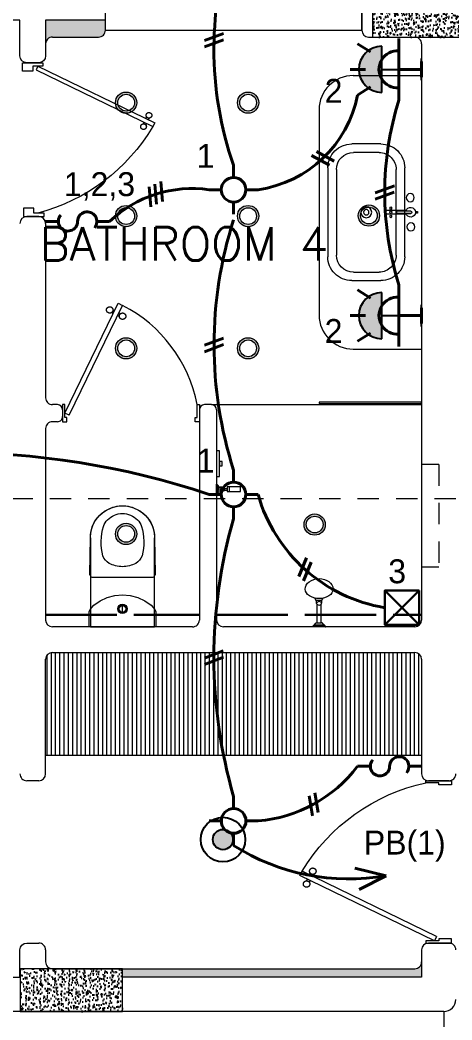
# Model space of a CAD drawing. Header units: metres. Extents: x 14 to 2416, y -346 to 476.
# Drawn here: x 137.18 to 139.7, y -72.12 to -66.27 of the extents above; entities that cross this region are included whole.
import ezdxf

# ---------------------------------------------------------------- set-up
doc = ezdxf.new("R2010")
doc.units = ezdxf.units.M
for name, pattern in [('0', [0]), ('CONTINU', [0]), ('CONTINUA', [0]), ('HIDDEN2', [0.1875, 0.125, -0.0625]), ('STYLE_03', [0.5, 0.416656, -0.08334399999999997])]:
    doc.linetypes.add(name, pattern=pattern)
doc.layers.get('0').update_dxf_attribs({"linetype": '0', "lineweight": 20})
for name, color, linetype, lineweight in [('A-ANNO-TEXT', 20, 'Continuous', 13), ('A-DOOR', 35, 'Continuous', 5), ('A-WALL', 250, 'Continuous', 20), ('baños', 251, 'Continuous', 0), ('closets', 253, 'Continuous', 0), ('Columnas', 7, 'Continuous', 18), ('E Registro Electrico', 36, 'Continuous', 30), ('E Salida Interruptores', 22, 'Continuous', 40), ('E Salida Luces', 22, 'Continuous', 40), ('E Tuberia Emp Losa', 22, 'Continuous', 40), ('MAVA -LUMINARIAS', 1, 'Continuous', 18), ('piso', 253, 'Continuous', 0), ('textos', 7, 'Continuous', 0)]:
    doc.layers.add(name, color=color, linetype=linetype, lineweight=lineweight)
for name, color, linetype in [('HATCH', 8, 'Continuous'), ('MAVA LUM', 1, 'Continuous'), ('MAVA Luminarias', 1, 'Continuous')]:
    doc.layers.add(name, color=color, linetype=linetype)
doc.layers.add('RELLENO SECCION', color=8, linetype='Continuous', lineweight=0, transparency=0.4)
doc.layers.add('Techos 1', color=7, linetype='HIDDEN2', lineweight=9, true_color=0x42391a)
doc.styles.add('CENTURY GOTHIC', font='GOTHIC.TTF')
doc.styles.add('DIMTEXT', font='dim.shx', dxfattribs={"width": 0.75})
doc.styles.get("Standard").update_dxf_attribs({"font": 'arial.ttf', "height": 0.1875})
pattern_1 = [(49.99999999999999, (114.3310712337616, 55.23879643552809), (0.05829909407872129, -0.005100507372448988), [0.006096000000000001, -0.067056]), (355, (114.3310712337616, 55.23879643552809), (-0.01127789485599019, 0.06113819047649125), [0.004876800000000001, -0.05364498693440001]), (100.4514447, (114.3359294760016, 55.23837139440808), (0.04702119906891305, 0.05603768061190244), [0.005180802815999999, -0.05698887827199999]), (46.18420000000001, (114.3310712337616, 55.25505243552809), (0.08674529308548158, -0.01345354493847269), [0.009144000000000001, -0.100584]), (96.63555760999992, (114.3383000017616, 55.25393131552809), (0.07596932289648096, 0.07917635987127089), [0.0077712074048, -0.08548339461120001]), (351.1841511700001, (114.3310712337616, 55.25505243552809), (0.07596932290079265, 0.07917635986737045), [0.007315189462400001, -0.0804671142144]), (21, (114.3391992337616, 55.25098843552809), (0.0485166052061224, -0.03272486341986804), [0.006096000000000001, -0.067056]), (326.0000000000001, (114.3391992337616, 55.25098843552809), (0.01977664907124706, 0.05894014915914217), [0.004876800000000001, -0.0536448]), (71.45144499999999, (114.3432422841936, 55.24826136356009), (0.06829325416918917, 0.02621528604348968), [0.005180802816000001, -0.056988780032]), (37.50000000000001, (114.3310712337616, 55.23879643552809), (0.0009883530401893813, 0.027057612439409), [0, -0.05299456, 0, -0.05445760000000001, 0, -0.05384800000000001]), (7.499999999999999, (114.3310712337616, 55.23879643552809), (0.02138229200329784, 0.03205778394179824), [0, -0.03104896, 0, -0.05177536000000001, 0, -0.0205232]), (327.5, (114.3129457937616, 55.23879643552809), (0.04338899045339885, -0.001833198077655502), [0, -0.02032, 0, -0.06339840000000001, 0, -0.0841248]), (317.5, (114.3048177937616, 55.23879643552809), (0.04740133804352578, 0.00813647713066657), [0, -0.026416, 0, -0.04210304, 0, -0.0597408])]

# ---------------------------------------------------------------- blocks, each defined once
blk = doc.blocks.new('SUPERFICIAL')
at = {"layer": 'MAVA LUM'}
h = blk.add_hatch(color=256, dxfattribs=at)
h.dxf.hatch_style = 1
edge = h.paths.add_edge_path()
edge.add_arc((0.0007680222040518277, 0.00164824816445952), 0.05899433169421096, 0, 360)
for centre, radius in [((0.0007680222040518242, 0.001648248164459525, -2.044860079902019e-09), 0.1303331775421777), ((0.0007680222040518242, 0.001648248164459525, -2.082755170493061e-09), 0.05932533028086072)]:
    blk.add_circle(centre, radius, dxfattribs=at)
at = {"ltscale": 1e-05, "style": 'DIMTEXT', "flags": 1}
blk.add_attdef('MULTIPLICADOR', (0.09283341111258778, 0.4686524974504209), '', height=0.15, dxfattribs=at)
blk = doc.blocks.new('downlight')
at = {"layer": 'MAVA -LUMINARIAS'}
h = blk.add_hatch(color=3, dxfattribs=at)
h.dxf.hatch_style = 1
h.paths.add_polyline_path([(-5.416049508327838, -22.45706917298958, 1), (-5.291662031369064, -22.45706917298958, 1)])
h.paths.add_polyline_path([(-5.304814473664183, -22.45706917298958, -1), (-5.402897066032719, -22.45706917298958, -1)], flags=16)
at = {"layer": 'MAVA -LUMINARIAS', "color": 3}
for radius in [0.06219373847938695, 0.04904129618426786]:
    blk.add_circle((-5.353855769848451, -22.45706917298958), radius, dxfattribs=at)
blk = doc.blocks.new('SCONCE 2')
at = {"layer": 'MAVA Luminarias', "linetype": 'Continuous'}
blk.add_hatch(color=1, dxfattribs=at).paths.add_polyline_path([(0.3421998445550827, -0.2404663818549331, 1), (-0.1689775191966648, -0.2404663818549295)])
at = {"layer": 'MAVA Luminarias', "color": 1, "linetype": 'Continuous'}
for p, q in [((-0.1689775191966589, -0.2404663818549295), (0.3421998445550827, -0.2404663818549331)), ((0.08661116267920477, -0.2404663818549331), (0.08661116267920477, -0.6823197873098579)), ((-0.03233711123286298, -0.6823197873098579), (0.2055594365912867, -0.6823197873098579))]:
    blk.add_line(p, q, dxfattribs=at)
blk.add_arc((0.08661116267920477, -0.2404663818549331), 0.2555886818758696, 0, 180, dxfattribs=at)
blk = doc.blocks.new('P90')
at = {"layer": 'A-DOOR'}
for p, q in [((-0.04763083282114167, -0.8575866078958256), (0.636432514468197, -0.5264411160955547)), ((0.647282523976628, -0.5488545081811367), (0.636432514468197, -0.5264411160955547)), ((-0.03678082331271071, -0.8799999999814077), (0.647282523976628, -0.5488545081811367)), ((0.5843462005145739, -0.5516553717665715), (0.579994248867024, -0.5426653338130905)), ((0.5992280044015388, -0.5444512986345558), (0.5948760529868196, -0.5354612606810747)), ((0.5951962097901742, -0.5740687638521536), (0.599548161437724, -0.5830588016892193)), ((0.6100780139099697, -0.5668646907201378), (0.614429965324689, -0.5758547286736189)), ((-0.03678082331271071, -0.8799999999814077), (-0.04763083282114167, -0.8575866078958256))]:
    blk.add_line(p, q, dxfattribs=at)
for points in [[(-0.05999999982304871, -0.02000000001862645), (-0.05999999982304871, -0.04999999993015081), (-0.1199999998789281, -0.04999999993015081), (-0.1199999998789281, 0), (0, 0), (0, -0.02000000001862645)], [(-0.06678082334065039, -0.8799999999814077), (-0.06678082334065039, -0.849999999953468), (-0.1267808233965297, -0.849999999953468), (-0.1267808233965297, -0.9000000000000341), (-0.006780823517601675, -0.9000000000000341), (-0.006780823517601675, -0.8799999999814077)]]:
    blk.add_lwpolyline(points, close=True, dxfattribs=at)
blk.add_arc((-0.3258824736581118, -1.104976062896867), 1.122832499157005, 31.01389897194515, 75.07969121929474, dxfattribs=at)
for points in [[(0.5812270151805023, -0.5096414988860829), (0.5856572274938117, -0.5096497449325739), (0.5933223347533385, -0.5140942400088875), (0.5977382647693048, -0.5217758390121503), (0.5977217726763229, -0.5306362638715996), (0.5932772776000093, -0.5383013710147111), (0.5855956787131618, -0.5427173009142621), (0.5767352538537125, -0.5427008088212801), (0.5690701465941856, -0.5382563139777972), (0.56465421681105, -0.5305747149745343), (0.5646707086712013, -0.5217142899986698), (0.5691152037475149, -0.5140491829719736), (0.5767968026343624, -0.5096332529560073), (0.5812270151805023, -0.5096414988860829)], [(0.6132587480246912, -0.5758110076189382), (0.6176889605708311, -0.5758192536654292), (0.6253540675975273, -0.5802637485089122), (0.6297699976134936, -0.587945347512175), (0.6297535055205117, -0.5968057724880396), (0.6253090106770287, -0.6044708795147358), (0.6176274115573506, -0.6088868095307021), (0.6087669866979013, -0.6088703175541355), (0.6011018796712051, -0.6044258224778218), (0.5966859496552388, -0.596744223474559), (0.5967024417482207, -0.5878837986151098), (0.6011469365917037, -0.5802186914719982), (0.6088285357113818, -0.5758027615724473), (0.6132587480246912, -0.5758110076189382)]]:
    blk.add_open_spline(points, degree=2, dxfattribs=at)
blk = doc.blocks.new('puerta 1.00')
at = {"layer": 'A-DOOR'}
for p, q in [((-0.1499909777825792, -0.01249999999998863), (-0.9369131065861893, -0.3949003899592327)), ((-0.1376018300305759, -0.03799499105906534), (-0.9245239588341292, -0.4203953810183521)), ((-0.1376018300305759, -0.03799499105906534), (-0.1499909777825792, -0.01249999999998863)), ((-0.9369131065861893, -0.3949003899592185), (-0.9245239588341292, -0.4203953810182952)), ((-0.8945933787151716, -0.3743353558235185), (-0.8995626804436938, -0.3641092849366885)), ((-0.8776654875668441, -0.3661093421694943), (-0.8826347892953663, -0.3558832712826359)), ((-0.8822042309632252, -0.3998303468828937), (-0.8772349292346462, -0.4100564177697379)), ((-0.8652763398148409, -0.391604333228571), (-0.8603070380863755, -0.4018304041154153))]:
    blk.add_line(p, q, dxfattribs=at)
for points in [[(-0.05000000000000002, 0), (-0.04999999999977264, -0.02502577938815875), (-0.1250000000001364, -0.02502577938815875), (-0.1250000000001364, -0.01249999999998863), (-0.2000000000002728, -0.01249999999998863), (-0.2000000000002728, 0), (-0.05000000000000002, 0)], [(-0.05000000000000002, -0.949999999999676), (-0.04999999999977264, -0.9249742206115172), (-0.1250000000001364, -0.9249742206115172), (-0.1250000000001364, -0.9374999999996874), (-0.2000000000002728, -0.9374999999996874), (-0.2000000000002728, -0.949999999999676), (-0.05000000000000002, -0.949999999999676)]]:
    blk.add_lwpolyline(points, dxfattribs=at)
blk.add_arc((0.0366406024470507, 0.1601847667154885), 1.12290276596214, 211.1335814021241, 257.8342745107439, dxfattribs=at)
for points in [[(-0.8982293876285894, -0.3641570476290497), (-0.9032723932726299, -0.3641552480922314), (-0.9120053357341931, -0.3591091255589873), (-0.9170452244890726, -0.3503725840241714), (-0.9170416254155498, -0.3402865727359341), (-0.9119955028824052, -0.3315536302744846), (-0.9032589613473192, -0.3265137415195056), (-0.8931729500592382, -0.3265173405931563), (-0.8844400075977319, -0.3315634631261162), (-0.8794001188427956, -0.3403000046612163), (-0.8794037179163752, -0.3503860159494536), (-0.8844498404495198, -0.3591189584108889), (-0.8931863819846058, -0.3641588471658821), (-0.8982293876285894, -0.3641570476290497)], [(-0.8616537628267338, -0.4394241479959078), (-0.8666967684707743, -0.4394223484592317), (-0.8754297109322806, -0.4343762259259734), (-0.8804695996872169, -0.4256396843908874), (-0.8804660006136942, -0.4155536731029486), (-0.8754198780805496, -0.4068207306414706), (-0.8666833365455204, -0.4017808418864917), (-0.8565973252574395, -0.4017844409598581), (-0.8478643827958763, -0.4068305634931022), (-0.8428244940409968, -0.4155671050282024), (-0.8428280931145196, -0.4256531163161554), (-0.8478742156476073, -0.4343860587779034), (-0.8566107571826933, -0.4394259475325839), (-0.8616537628267338, -0.4394241479959078)]]:
    blk.add_open_spline(points, degree=2, dxfattribs=at)
blk = doc.blocks.new('A$C3685e79b')
at = {"layer": 'A-DOOR'}
for p, q in [((0.01249999998282192, 0.04999097777702843), (0.3247686356701536, 0.6925925702588955)), ((0.03799499104189863, 0.03760183002502515), (0.3502636267292303, 0.6802034225068354)), ((0.3042036015342831, 0.6502728423879915), (0.2939775306474814, 0.6552421441164569)), ((0.3247686356701536, 0.6925925702588955), (0.3502636267292303, 0.6802034225068354)), ((0.2959775878801167, 0.6333449512396072), (0.2857515169933151, 0.6383142529681862)), ((0.3214725789391935, 0.6209558034876608), (0.3316986498259951, 0.6159865017591954)), ((0.3296985925938145, 0.6378836946360451), (0.3399246634806161, 0.6329143929074661)), ((0.03799499104189863, 0.03760183002502515), (0.01249999998282192, 0.04999097777702843))]:
    blk.add_line(p, q, dxfattribs=at)
for points in [[(-2.108890839735977e-11, -3.723243935382925e-12), (0.02502577936712669, -3.950617610826157e-12), (0.02502577936712669, 0.02499999999643876), (0.01249999997872919, 0.02499999999643876), (0.01249999997872919, 0.09999999999654108), (-2.108890839735977e-11, 0.09999999999654108), (-2.108890839735977e-11, -3.723243935382925e-12)], [(0.799999999978894, -3.723243935382925e-12), (0.7749742205906784, -3.950617610826157e-12), (0.7749742205906784, 0.02499999999643876), (0.7874999999790759, 0.02499999999643876), (0.7874999999790759, 0.09999999999654108), (0.799999999978894, 0.09999999999654108), (0.799999999978894, -3.723243935382925e-12)]]:
    blk.add_lwpolyline(points, dxfattribs=at)
blk.add_arc((-0.03092134080506526, -0.0619048533659452), 0.8342821300934081, 11.19010110109948, 62.81263673899898, dxfattribs=at)
for points in [[(0.2940252933397289, 0.6539088513014093), (0.2940234938030528, 0.6589518569453929), (0.2889773712697945, 0.667684799407013), (0.2802408297350496, 0.6727246881618356), (0.2701548184466276, 0.6727210890883697), (0.2614218759852349, 0.6676749665552251), (0.2563819872300712, 0.6589384250201391), (0.2563855863038782, 0.6488524137320582), (0.2614317088366818, 0.6401194712705518), (0.2701682503718814, 0.6350795825156155), (0.2802542616603034, 0.6350831815891951), (0.2889872041216961, 0.6401293041223397), (0.2940270928768598, 0.6488658456574257), (0.2940252933397289, 0.6539088513014093)], [(0.3692923937067292, 0.6173332264994968), (0.3692905941700531, 0.6223762321435942), (0.3642444716367947, 0.6311091746051005), (0.3555079301015951, 0.6361490633600368), (0.3454219188136278, 0.6361454642864572), (0.3366889763522352, 0.6310993417533126), (0.3316490875970715, 0.6223628002183403), (0.3316526866704237, 0.6122767889302594), (0.336698809203682, 0.6035438464686393), (0.3454353507388817, 0.5985039577138167), (0.3555213620268489, 0.5985075567872826), (0.3642543044886963, 0.6035536793204272), (0.3692941932434053, 0.6122902208555132), (0.3692923937067292, 0.6173332264994968)]]:
    blk.add_open_spline(points, degree=2, dxfattribs=at)
blk = doc.blocks.new('Caroma_ToiletSuites')
at = {"layer": 'baños'}
for p, q in [((-32.64585740138293, 705.1438575662953), (-64.29978694522572, 696.6622127077509)), ((2.3e-14, 708.0000000000001), (-32.64585740138293, 705.1438575662953)), ((32.6458574013829, 705.1438575662953), (2.3e-14, 708.0000000000001)), ((64.29978694522575, 696.6622127077509), (32.6458574013829, 705.1438575662953)), ((-120.8440706210694, 664.0163553063679), (-144.0163553063679, 640.8440706210695)), ((-94.00000000000004, 682.8127759114745), (-120.8440706210694, 664.0163553063679)), ((-64.29978694522572, 696.6622127077509), (-94.00000000000004, 682.8127759114745)), ((94, 682.8127759114745), (64.29978694522575, 696.6622127077509)), ((120.8440706210694, 664.0163553063679), (94, 682.8127759114745)), ((144.0163553063679, 640.8440706210694), (120.8440706210694, 664.0163553063679)), ((-162.8127759114745, 614.0000000000001), (-176.6622127077508, 584.2997869452257)), ((-144.0163553063679, 640.8440706210695), (-162.8127759114745, 614.0000000000001)), ((162.8127759114745, 614), (144.0163553063679, 640.8440706210694)), ((176.6622127077508, 584.2997869452257), (162.8127759114745, 614)), ((-185.1438575662951, 552.645857401383), (-188, 520)), ((-176.6622127077508, 584.2997869452257), (-185.1438575662951, 552.645857401383)), ((185.1438575662951, 552.645857401383), (176.6622127077508, 584.2997869452257)), ((188, 520), (185.1438575662951, 552.645857401383)), ((-188, 520), (-190.5, 308.0000000000001)), ((-188, 0), (-188, 520)), ((188, 520), (188, 0)), ((190.5, 308.0000000000001), (188, 520)), ((-190.5, 308.0000000000001), (-190.1961550602442, 304.5270364466614)), ((-190.1961550602442, 304.5270364466614), (-189.2938524157182, 301.1595971334867)), ((-189.2938524157182, 301.1595971334867), (-187.8205080756888, 298.0000000000001)), ((-187.8205080756888, 298.0000000000001), (-185.8208888623796, 295.1442478062692)), ((-185.8208888623796, 295.1442478062692), (-183.3557521937308, 292.6791111376205)), ((-183.3557521937308, 292.6791111376205), (-180.5000000000001, 290.6794919243113)), ((180.5000000000001, 290.6794919243113), (183.3557521937308, 292.6791111376205)), ((183.3557521937308, 292.6791111376205), (185.8208888623796, 295.1442478062692)), ((185.8208888623796, 295.1442478062692), (187.8205080756888, 298.0000000000001)), ((187.8205080756888, 298.0000000000001), (189.2938524157182, 301.1595971334867)), ((189.2938524157182, 301.1595971334867), (190.1961550602442, 304.5270364466614)), ((190.1961550602442, 304.5270364466614), (190.5, 308.0000000000001)), ((-180.5000000000001, 290.6794919243113), (-177.3404028665134, 289.2061475842819)), ((-177.3404028665134, 289.2061475842819), (-173.9729635533387, 288.3038449397558)), ((-173.9729635533387, 288.3038449397558), (-170.5, 288.0000000000001)), ((-170.5, 288.0000000000001), (170.5, 288.0000000000001)), ((170.5, 288.0000000000001), (173.9729635533386, 288.3038449397558)), ((173.9729635533386, 288.3038449397558), (177.3404028665134, 289.2061475842819)), ((177.3404028665134, 289.2061475842819), (180.5000000000001, 290.6794919243113)), ((-45.14852619340189, 183.0500157831741), (-88.92523726467388, 171.3200814043362)), ((0, 187), (-45.14852619340189, 183.0500157831741)), ((45.14852619340189, 183.0500157831741), (0, 187)), ((88.92523726467388, 171.3200814043362), (45.14852619340189, 183.0500157831741)), ((-167.1247785185002, 126.1715552109343), (-188.6831999642124, 100.8552654615366)), ((-130, 152.1666049839541), (-167.1247785185002, 126.1715552109343)), ((-88.92523726467388, 171.3200814043362), (-130, 152.1666049839541)), ((0, 85), (0, 125)), ((130, 152.1666049839541), (88.92523726467388, 171.3200814043362)), ((167.1247785185002, 126.1715552109343), (130, 152.1666049839541)), ((188.6831999642124, 100.8552654615366), (167.1247785185002, 126.1715552109343)), ((-194.5898093313296, 88.18850079700712), (-195, 83.5)), ((-195, 83.5), (-195, 0)), ((-193.3717007612195, 92.73454386979307), (-194.5898093313296, 88.18850079700712)), ((-191.3826859021798, 97), (-193.3717007612195, 92.73454386979307)), ((-188.6831999642124, 100.8552654615366), (-191.3826859021798, 97)), ((191.3826859021798, 97), (188.6831999642124, 100.8552654615366)), ((193.3717007612195, 92.73454386979307), (191.3826859021798, 97)), ((194.5898093313296, 88.18850079700712), (193.3717007612195, 92.73454386979307)), ((195, 83.5), (194.5898093313296, 88.18850079700712)), ((195, 0), (195, 83.5)), ((-195, 0), (195, 0)), ((188, 0), (-188, 0))]:
    blk.add_line(p, q, dxfattribs=at)
for centre, radius, start, end in [((0, 520), 188, 0, 180), ((-2.699999999999931, 547.4), 115.2448435118884, 88.65651861776402, 137.0403871682294), ((2.699999999999925, 547.4), 115.2447482299075, 42.96089826415125, 91.34145999079115), ((183.0000000000006, 496.6999999999999), 307.9335966592571, 162.7713076144085, 195.2143155626026), ((-18.80000000000003, 556.0999999999997), 97.64205979811754, 134.3372489871937, 160.9896998770537), ((18.80000000000011, 556.1), 97.64208656354364, 19.00997789589136, 45.66426912905991), ((-182.9999999999997, 496.7000000000002), 307.9336404831399, 344.7851955668257, 17.22859041544809), ((-36.10000000000001, 442.4), 82.4209184572262, 198.763042210518, 239.3581934710964), ((36.10000000000007, 442.4), 82.42112485750133, 300.6411687655556, 341.2351367071037), ((2.900563848369238, 529.8998593240185), 177.9235038384306, 242.9159761056316, 269.0659051487149), ((-2.900000000000097, 529.9), 177.9236353045878, 270.9339125638814, 297.0835508643687), ((0, 105), 27.5, 0, 180), ((0, 105), 21, 0, 180), ((0, 105), 20, 0, 180), ((0, 105), 27.5, 180, 0), ((0, 105), 21, 180, 0), ((0, 105), 20, 180, 0)]:
    blk.add_arc(centre, radius, start, end, dxfattribs=at)
blk = doc.blocks.new('A$C0ed3e1a4')
at = {"layer": 'baños'}
for p, q in [((0.1395501495742337, 0.05903578330462977), (0.1368379808297959, 0.05903578330462977)), ((0.1395501495742337, 0.05903578330462977), (0.1395501495742337, 1.137661776340337e-06)), ((0.06450487536039873, 0.04317908469730725), (0.06450487536039873, 0.01570178231296637)), ((0.09408499854248475, 0.03457357016528562), (0.07721979802801116, 0.03457357016528562)), ((0.09408499854248475, 0.02430729684501642), (0.07721979802801116, 0.02430729684501642)), ((0.0968408197963413, 0.0175388705619568), (0.0968408197963413, 0.04134199644834524)), ((0.0968408197963413, 0.04134199644834524), (0.1136858110442063, 0.04134199644834524)), ((0.0968408197963413, 0.0175388705619568), (0.1136858110442063, 0.0175388705619568)), ((0.1136858110442063, 0.04134199644834524), (0.1136858110442063, 0.02944043350513681)), ((0.1136858110442063, 0.03539121497675524), (0.1294240150817245, 0.03539121497675524)), ((0.1136858110442063, 0.0175388705619568), (0.1136858110442063, 0.02944043350513681)), ((0.1136858110442063, 0.0234896520335468), (0.1294240150817245, 0.0234896520335468)), ((0.1294240150817245, 0.04349666312464961), (0.1148273296944353, 0.04349666312464961)), ((0.1294240150817245, 0.01538420388565243), (0.1148273296944353, 0.01538420388565243)), ((0.1294240150817245, 0.05104182763580667), (0.1294240150817245, 0.02951846048323148)), ((0.1294240150817245, 0.007995093330649183), (0.1294240150817245, 0.02951846048323148)), ((0.13555846046944, 0.002212411445796647), (0.13555846046944, 0.05682450952063789)), ((0.1395501495742337, 1.137661776340337e-06), (0.1368379808297959, 1.137661776340337e-06))]:
    blk.add_line(p, q, dxfattribs=at)
blk.add_lwpolyline([(0.07721979802801116, 0.04317908469730725), (2.351610532969062e-07, 0.04317908469730725), (2.351610532969062e-07, 0.01570178231296637), (0.07721979802801116, 0.01570178231296637)], close=True, dxfattribs=at)
for centre, radius, start, end in [((0.1379657591278374, 0.05690738682174867), 0.002408724865562433, 117.9178764058522, 181.971772310534), ((0.102707208922368, 0.02944043350513681), 0.01003452060670152, 125.7762034025461, 234.2237965974538), ((0.1193221735147745, 0.03973562908748818), 0.005860801822085343, 140.079290941845, 164.0924099294944), ((0.1193221735147745, 0.01914523792281386), 0.005860801822085343, 195.9075900705056, 219.920709058155), ((0.141552526871692, 0.04449939241236933), 0.0137805753469162, 115.7896451660977, 151.6564203593186), ((0.141552526871692, 0.0145375285540652), 0.0137805753469162, 208.3435796406814, 244.2103548339023), ((0.1379657591278374, 0.002129534144678757), 0.002408724865562433, 178.028227689466, 242.0821235941478)]:
    blk.add_arc(centre, radius, start, end, dxfattribs=at)
blk = doc.blocks.new('A$C013342c3')
at = {"layer": 'baños', "linetype": 'Continuous'}
for p, q in [((0.28214345119477, 0.1176323766694622), (0.2775106763428994, 0.1176323766694622)), ((0.2775106763428994, 0.1176323766694622), (0.2775106763428994, 0.1151820839904758)), ((0.28214345119477, 0.1163205123493753), (0.28214345119477, 0.1176323766694622)), ((0.132703495430178, 0.09585578964924935, -0.08868213195764083), (0.114529970638614, 0.1060031536107999, -0.1375633148849114)), ((0.1304718991518712, 0.06665602235625556, -0.08493008825292855), (0.114529970638614, 0.05781090854361537, -0.1375633148849114)), ((0.1446699662815263, 0.09585578964924935, -0.04970293599564844), (0.1270281305760363, 0.09585578964924935, -0.04970293599564844)), ((0.1270281305760363, 0.09585578964924935, -0.04970293599564844), (0.1270281305760363, 0.06665602235625556, -0.04970293599564844)), ((0.1270281305760363, 0.06665602235625556, -0.04970293599564844), (0.1446082381085034, 0.06665602235625556, -0.04970293599564844)), ((0.2591370418708721, 0.09323105917610519, -0.01139325893676024), (0.1505841595253514, 0.09308303469242674, -0.05486134511695819)), ((0.2591370418708721, 0.06928049986072438, -0.01139325893676024), (0.1505841595253514, 0.06942852434440283, -0.05486134511695819)), ((0.2591528199541244, 0.09835827126426011, -1.073227574364028), (0.2591370418708721, 0.09323105917610519, -0.01139325893676024)), ((0.2591370418708721, 0.09323105917610519, -0.01139325893676024), (0.2591370401528366, 0.06928105827228137, -0.01127761308473877)), ((0.2591528199541244, 0.06415328777256946, -1.073227574364028), (0.2591370418708721, 0.06928049986072438, -0.01139325893676024)), ((0.2731249502799074, 0.1112273302278481), (0.2591528199541244, 0.09835827126426011, -1.073227574364028)), ((0.2731249502799074, 0.05128422880898142), (0.2591528199541244, 0.06415328777256946, -1.073227574364028)), ((0.2775106763428994, 0.1151820839904758), (0.2731249502799074, 0.1151820839904758)), ((0.2731249502799074, 0.1151820839904758), (0.2731249502799074, 0.1112273302278481)), ((0.2731249502799074, 0.05128422880898142), (0.2731249502799074, 0.1112273302278481)), ((0.2775106763428994, 0.1151820839904758), (0.2775106763428994, 0.04732947504726326)), ((0.28214345119477, 0.04619104668745422), (0.28214345119477, 0.1163205123493753)), ((0.2731249502799074, 0.04732947504726326), (0.2731249502799074, 0.05128422880898142)), ((0.2775106763428994, 0.04732947504726326), (0.2731249502799074, 0.04732947504726326)), ((0.2775106763428994, 0.04487918236736732), (0.2775106763428994, 0.04732947504726326)), ((0.28214345119477, 0.04487918236736732), (0.2775106763428994, 0.04487918236736732)), ((0.28214345119477, 0.04619104668745422), (0.28214345119477, 0.04487918236736732))]:
    blk.add_line(p, q, dxfattribs=at)
for ratio, start_param, end_param in [(0.7570877180764559, 3.141592653589793, 6.283185307179586), (0.6818891661298961, 0, 3.141592653589793)]:
    blk.add_ellipse((0.06151594405446303, 0.08124456118912349, -0.1375633148849114), major_axis=(-0.0002283178055053071, -0.08124966744369572), ratio=ratio, start_param=start_param, end_param=end_param, dxfattribs=at)
blk.add_ellipse((0.1446699662815263, 0.08125577951886953, -0.04970293599564844), major_axis=(3.241853481487012e-18, -0.01460001013121466), ratio=0.7182237989668432, dxfattribs=at)
blk = doc.blocks.new('A$C160d384d')
at = {"layer": 'baños'}
for p, q in [((0.2143439967255176, 0.8000000000001535), (0.384343996725363, 0.8000000000000682)), ((0.2243439967255654, 0.7500000000002052), (0.3743439967253153, 0.7500000000001075)), ((0.07434399672536074, 0.1400000000000285), (0.07434399672547443, 0.6600000000001804)), ((0.1243439967253153, 0.149999999999983), (0.1243439967254858, 0.6500000000002295)), ((0.4743439967252812, 0.6500000000000998), (0.4743439967252243, 0.1499999999999453)), ((0.5243439967252925, 0.6600000000000685), (0.5243439967252925, 0.1400000000000001)), ((0.3843439967253062, 0), (0.2143439967253471, 0)), ((0.3743439967252016, 0.04999999999995453), (0.224343996725338, 0.04999999999995453))]:
    blk.add_line(p, q, dxfattribs=at)
at = {"layer": 'baños', "linetype": 'Continuous'}
for p, q in [((0.06610859069991193, 0.4100698409933372, -1.420443588942717e-05), (0.1804378402467819, 0.4100667167367007, -1.420443588942717e-05)), ((0.0005011069986835537, 0.4049913708990331, -1.449021935339837e-05), (0, 0.4043367500964266, -1.449021935339837e-05)), ((0, 0.4043367500964266, -1.449021935339837e-05), (1.143797589975293e-08, 0.3956571341818105, -1.449021935339837e-05)), ((1.227539314641035e-08, 0.3956571341818105, -1.449021935339837e-05), (0.0005011210924976695, 0.3950025154442116, -1.449021935339837e-05)), ((0.01142389020088785, 0.4049913862804075, -1.449021935339837e-05), (0.0005011069986835537, 0.4049913708990331, -1.449021935339837e-05)), ((0.0005011210924976695, 0.3950025154442116, -1.449021935339837e-05), (0.01144217073317577, 0.3950025308512792, -1.449021935339837e-05)), ((0.03946347326478872, 0.4062412143586513, 3.565148712968661e-05), (0.1223330481494145, 0.406241323564636, 0.0004137434806282925)), ((0.03946347326478872, 0.4062412143586513, 3.565148712968661e-05), (0.03946347326478872, 0.4062412143586513, 3.565148712968661e-05)), ((0.0394634895899344, 0.3938530619072296, 3.565148712968661e-05), (0.0394634895899344, 0.3938530619072296, 3.565148712968661e-05)), ((0.1804378666643061, 0.3900201324246879, -1.420443588942717e-05), (0.06610484379905301, 0.3900167067276286, -1.420443588942717e-05)), ((0.1223330481494145, 0.406241323564636, 0.0004137434806282925), (0.1223330644745602, 0.3938531711134416, 0.0004137434806282925))]:
    blk.add_line(p, q, dxfattribs=at)
at = {"layer": 'baños', "linetype": 'Continuous', "extrusion": (1.317806270673497e-06, -0.9999999999991317, -8.434426616334231e-26)}
for p, q in [((0.1223330644745033, 0.3938531711132471, 0.0004137434806282925), (0.03946348958999124, 0.3938530619072012, 3.565148712968661e-05)), ((0.03946348958999124, 0.3938530619072012, 3.565148712968661e-05), (0.1223330644745033, 0.3938531711132471, 0.0004137434806282925))]:
    blk.add_line(p, q, dxfattribs=at)
at = {"layer": 'baños', "linetype": 'Continuous'}
for centre, radius in [((0.04219206844578594, 0.4857003934804922), 0.02367982019710964), ((0.2993439966999745, 0.4000000111890856), 0.03174898050732626), ((0.2993439966999745, 0.4000000001225814), 0.01587449025366313), ((0.03836942361317597, 0.3145801910097177), 0.02367982019710964)]:
    blk.add_circle(centre, radius, dxfattribs=at)
at = {"layer": 'baños'}
for centre, radius, start, end in [((0.2143439967254608, 0.6600000000001671), 0.1399999999999864, 89.9999999999772, 179.9999999999945), ((0.3843439967253062, 0.6600000000000685), 0.1399999999999997, 0, 89.9999999999772), ((0.2243439967254517, 0.6500000000001975), 0.0999999999999659, 89.99999999993486, 179.9999999999817), ((0.3743439967252584, 0.6500000000000918), 0.1000000000000156, 4.579998741307464e-12, 89.99999999996743), ((0.2143439967253471, 0.1399999999999935), 0.1399999999999935, 179.9999999999856, 270), ((0.224343996725338, 0.1499999999999657), 0.1000000000000112, 179.9999999999901, 270), ((0.3743439967252016, 0.1499999999999662), 0.1000000000000227, 270, 359.9999999999881), ((0.3843439967253062, 0.1399999999999935), 0.1399999999999864, 270, 2.72255480733277e-12)]:
    blk.add_arc(centre, radius, start, end, dxfattribs=at)
at = {"layer": 'baños', "linetype": 'Continuous'}
for centre, radius, start, end in [((0.0394611118046555, 0.400048252555508), 0.0284696393775453, 12.56399587748321, 347.431559430439), ((0.1785745174666431, 0.4001203578184551, -1.420443588942717e-05), 0.01011938869268038, 359.5644629277012, 79.38935734097376), ((0.03979055996086345, 0.3997200598803126, 3.565148712968661e-05), 0.006529352298416936, 92.8714233036518, 177.1287180535523), ((0.03979055909877616, 0.4003742172475908, 3.565148712968661e-05), 0.006529352298383103, 182.8714329558275, 267.1287277057713), ((0.1785745176694604, 0.399966486431893, -1.420443588942717e-05), 0.01011938869265861, 280.6107936683155, 0.4356880817880244)]:
    blk.add_arc(centre, radius, start, end, dxfattribs=at)
at = {"layer": 'baños', "linetype": 'Continuous', "extrusion": (3.616218979136925e-27, 8.43442709288916e-26, -1)}
for centre in [(0.1557009546794461, 0.4239990137181664), (0.1557578032102356, 0.375958794798116)]:
    blk.add_ellipse(centre, major_axis=(4.650313727308975e-05, -0.007499759113653352), ratio=0.5815772533300899, dxfattribs=at)
at = {"layer": 'baños', "linetype": 'Continuous', "extrusion": (3.616218979136923e-27, 8.43442709288916e-26, -1)}
blk.add_ellipse((0.1557733270499853, 0.3999997844541028), major_axis=(1.120099362738618e-08, -0.00849972706516611), ratio=0.599546010653297, dxfattribs=at)
at = {"layer": 'baños', "linetype": 'Continuous', "flags": 8}
for tag, p in [('MODELNUMBER', (0.1886685708769278, 0.4000434354271789, -1.420443588942717e-05)), ('TRADENAME', (0.1887105282897892, 0.400043435482452, -1.420443588942717e-05)), ('PRODUCT', (0.1887528145317674, 0.4000434355383859, -1.420443588942717e-05)), ('MATERIAL', (0.1887951007735182, 0.4000434355940925, -1.420443588942717e-05))]:
    blk.add_attdef(tag, p, '', height=2.537174511142602e-05, rotation=270.0000755047869, dxfattribs=at)
at = {"layer": 'baños', "linetype": 'Continuous'}
for tag, p in [('MATERIAL', (0.2990029326822423, 0.3998695586626653)), ('PRODUCT', (0.2990452646563426, 0.3998695587185992)), ('TRADENAME', (0.2990875966304429, 0.3998695587743057)), ('MODELNUMBER', (0.2991295647688048, 0.3998695588295291))]:
    blk.add_attdef(tag, p, '', height=2.539918440586101e-05, rotation=90.00007550477224, dxfattribs=at)
blk = doc.blocks.new('A$C89702949')
at = {"layer": 'HATCH'}
h = blk.add_hatch(dxfattribs=at)
h.set_pattern_fill('AR-CONC', color=256, scale=0.00032)
h.set_pattern_definition(pattern_1)
h.paths.add_polyline_path([(6.162301285584277, 19.98907753826592), (6.162301285584277, 19.68907753826591), (6.762301285584272, 19.68907753826591), (6.762301285584272, 19.98907753826592)])
h = blk.add_hatch(dxfattribs=at)
h.set_pattern_fill('AR-CONC', color=256, scale=0.00032)
h.set_pattern_definition(pattern_1)
h.paths.add_polyline_path([(4.100646958498373, 14.23907763227504), (4.100646958498373, 13.98907763227504), (4.700646958498368, 13.98907763227504), (4.700646958498368, 14.23907763227504)])
at = {"layer": 'Columnas'}
for points in [[(6.162301285584277, 19.98907753826592), (6.162301285584277, 19.68907753826591), (6.762301285584272, 19.68907753826591), (6.762301285584272, 19.98907753826592)], [(4.100646958498373, 14.23907763227504), (4.100646958498373, 13.98907763227504), (4.700646958498368, 13.98907763227504), (4.700646958498368, 14.23907763227504)]]:
    blk.add_lwpolyline(points, close=True, dxfattribs=at)
blk = doc.blocks.new('PL BASE 2N NASAS 09')
at = {"layer": 'closets'}
h = blk.add_hatch(dxfattribs=at)
h.set_pattern_fill('LINE', color=256, scale=0.2, angle=90)
h.set_pattern_definition([(90, (-797.0392848708582, 240.5603759248648), (-0.025, 1.530808498934192e-18), [])])
edge = h.paths.add_edge_path()
edge.add_arc((165.0575463272303, -9.151728172700786), 0.03999999999999204, 359.9999999999898, 450.0000000727915)
edge.add_line((165.0575463271795, -9.111728172700793), (162.9375463272788, -9.111728172700829))
edge.add_arc((162.93754632723, -9.151728172700828), 0.04000000000000092, 89.99999993013975, 179.9999999999975)
edge.add_line((162.89754632723, -9.151728172700821), (162.8981461827017, -9.711728172737956))
edge.add_line((162.8981461827017, -9.711728172737963), (165.0981461827015, -9.711728172737878))
edge.add_line((165.0981461827015, -9.711728172737878), (165.0975463272303, -9.151728172700793))
at = {"layer": 'RELLENO SECCION', "true_color": 0xc7c8ca}
h = blk.add_hatch(color=9, dxfattribs=at)
h.dxf.hatch_style = 1
h.paths.add_polyline_path([(162.8975463272508, -5.411728172700258), (162.8975463272508, -5.551728172689998, -0.4142135770811209), (162.9375463292595, -5.511728172689992), (163.2076259902851, -5.511728186252348, 0.4136303197149812), (163.2475463222293, -5.471728266502929), (163.2475463235988, -5.411728172700315)])
h = blk.add_hatch(color=9, dxfattribs=at)
h.dxf.hatch_style = 1
edge = h.paths.add_edge_path()
edge.add_arc((165.0575463272511, -10.92173055694884), 0.04000000000000625, 270.625583846438, 359.9999999999898, ccw=False)
edge.add_line((165.0579830584883, -10.96172817270061), (163.3481932565281, -10.96172817270061))
edge.add_line((163.3481932565281, -10.96172817270061), (163.3481932565281, -11.01172817270021))
edge.add_line((163.3481932565281, -11.01172817270021), (165.0975463272511, -11.01172817270131))
edge.add_line((165.0975463272511, -11.01172817270132), (165.0975463272512, -10.92173055694885))
at = {"layer": 'A-DOOR'}
for p, q in [((164.7475462231698, -5.251728180516277), (164.7475462661761, -5.471728260304026)), ((163.2475462630091, -5.471728567753409), (164.747546266176, -5.471728274529063))]:
    blk.add_line(p, q, dxfattribs=at)
at = {"layer": 'A-WALL'}
for p, q in [((163.2475463222293, -5.47172826893766), (163.2475463272509, -5.251728172665029)), ((164.7475462518694, -5.471728266709746), (164.7475462518694, -5.251723579659998)), ((162.9375463272509, -5.511728172689992), (163.2076259902843, -5.511728186252348)), ((164.7875462518693, -5.511728266709746), (165.0575463272305, -5.511728266709746)), ((165.0975463272425, -5.551728266697744), (165.0975463272305, -7.58172809010771)), ((162.8575463272296, -6.561728216938022), (162.7875463272305, -6.561728216938022)), ((162.8975463272296, -6.601728216938014), (162.8975462543968, -7.621728160613038)), ((165.0975463272306, -7.581728090071174), (165.0975463272304, -8.921728172700881)), ((162.9675462437307, -7.661728172737391), (162.9375462543968, -7.661728172737391)), ((163.8675461815636, -7.661728172737419), (163.8275461815637, -7.661728172737419)), ((162.9975461815636, -7.691520079579114), (162.9975461815636, -7.731520079579106)), ((163.7975461815636, -7.691728172700856), (163.7975462543971, -8.921728172700803)), ((163.8975461815636, -7.691728172700856), (163.8975462543971, -8.921728172700817)), ((162.9675462543968, -7.761728172737428), (162.9375462543968, -7.761728172737399)), ((162.8975463272299, -7.801651840290425), (162.89754632723, -8.921728172700796)), ((163.7575462543971, -8.961728172700816), (162.93754632723, -8.961728172700788)), ((165.0575463272305, -8.961728172700873), (163.9375462543971, -8.961728172700816)), ((162.93754632723, -9.111728172700829), (165.0575463272303, -9.111728172700793)), ((162.89754632723, -9.821728172700524), (162.89754632723, -9.151728172700821)), ((165.0975463272303, -9.151728172700786), (165.0975463272304, -9.821728172737842)), ((162.85754632723, -9.861728172700516), (162.78754632723, -9.861728172700516)), ((165.2575463272302, -9.861728172737834), (165.1375463272304, -9.861728172737834)), ((165.25754632723, -10.81175395212603), (165.1375463272307, -10.81175395212603)), ((162.89754632723, -10.85174670514537), (162.8975463272299, -10.92172817270056)), ((165.0975463272307, -10.85175395212604), (165.0975463272294, -11.01172817270032)), ((162.9375463272299, -10.96172817270061), (165.0579830584883, -10.96172817270061)), ((165.0975463272294, -11.01172817270032), (163.3481932565281, -11.01172817270023))]:
    blk.add_line(p, q, dxfattribs=at)
at = {"layer": 'A-WALL', "linetype": 'HIDDEN2'}
for p, q in [((165.1975462543974, -8.011728172719124), (165.0975462543973, -8.011728172719124)), ((165.1975462543974, -8.011728172719124), (165.1975462543974, -8.611728172719147)), ((165.1975462543974, -8.611728172719147), (165.0975462543973, -8.611728172719147))]:
    blk.add_line(p, q, dxfattribs=at)
at = {"layer": 'A-WALL'}
for points in [[(163.24754625128, -5.411728172700236), (162.8975463272299, -5.411728172700236), (162.8975463272299, -5.621728216975335, -0.4142135623730371), (162.8575463272299, -5.661728216975334), (162.78754632723, -5.661728216975334, -0.4142135623728869), (162.74754632723, -5.621728216975363), (162.7475463272299, -5.411728196710108), (162.2975462252491, -5.411726718272007)], [(162.7475463272301, -11.01172817270061), (162.7475463272301, -10.85174670514538, -0.4142135623730305), (162.78754632723, -10.81174670514537), (162.85754632723, -10.81174670514537)], [(165.2281459050549, -11.21176216165647), (162.3375460876454, -11.21174612125842, -0.4142118597300671), (162.2975463058376, -11.17174613559445), (162.2975462628191, -11.0517121061071, -0.4142257443271745), (162.3375479121482, -11.01171209180567), (162.7481932565281, -11.0117294096291)]]:
    blk.add_lwpolyline(points, format="xyb", dxfattribs=at)
for centre, radius, start, end in [((163.2075463222293, -5.47172826558991), 0.04, 269.9999999999886, 0), ((164.7875462518693, -5.471728266709754), 0.04, 180, 270), ((162.9375463272509, -5.551728172689984), 0.04, 89.9999999999886, 180.0000000000073), ((165.0575463272425, -5.551728266709752), 0.04, 0, 90.0000000171703), ((162.7875463272305, -6.601728216938021), 0.04, 90, 179.9999999999923), ((162.8575463272296, -6.601728216938021), 0.04, 1.099199697913791e-11, 90), ((162.9375462543968, -7.621728172737384), 0.04, 180.0000000000138, 270.0000000000163), ((162.9675458017457, -7.691729281961166), 0.0300011092271813, 0.3995355840617609, 89.99913553197442), ((163.8275461815637, -7.69172817273742), 0.03, 90, 180), ((163.8675461815636, -7.69172817273742), 0.03, 1.628443996909321e-11, 90), ((162.9375462543968, -7.801728172737405), 0.04, 89.99999999995278, 180.000000000009), ((162.9675457971595, -7.731727074241128), 0.03000109849978825, 270.0008732269796, 0.3953193452202502), ((162.93754632723, -8.921728172700789), 0.04, 180.0000000000098, 269.9999999999984), ((163.7575462543971, -8.921728172700803), 0.04, 270, 1.34346629745019e-11), ((163.9375462543971, -8.921728172700817), 0.04, 180.000000000013, 269.9999999999951), ((165.0575463272305, -8.921728172700874), 0.04, 269.9999999999968, 359.9999999999951), ((162.93754632723, -9.151728172700821), 0.04, 90.0000000000016, 180), ((165.0575463272303, -9.151728172700793), 0.04, 9.770663981455924e-12, 90.0000000000016), ((162.78754632723, -9.82172817270051), 0.04, 179.9999999999923, 270), ((162.85754632723, -9.82172817270051), 0.04, 270, 0), ((165.1375463272304, -9.821728172737828), 0.04, 180, 270), ((165.2575463272302, -9.821728172737828), 0.04, 270, 9.770663981455924e-12), ((162.85754632723, -10.85174670514538), 0.04, 359.9999999999023, 90), ((165.1375463272307, -10.85175395212604), 0.04, 90, 179.999999999347), ((165.25754632723, -10.85175395212604), 0.04, 359.9999999999923, 90), ((162.9375463272299, -10.92172817270062), 0.04, 179.9999999999186, 269.9999999999984), ((165.0575463272511, -10.92173055694884), 0.04, 269.9999999999707, 0), ((165.22754632723, -11.14176216165735), 0.07, 269.9997140598722, 359.9999999999955)]:
    blk.add_arc(centre, radius, start, end, dxfattribs=at)
at = {"layer": 'baños'}
for p, q in [((164.6975461827017, -5.736725114839651, 1.449021935339837e-05), (165.0975461827016, -5.736725114839636, 1.449021935339837e-05)), ((164.4975461827017, -5.936725114839653, 1.449021935339837e-05), (164.4975461827017, -7.136725114839741, 1.449021935339837e-05)), ((164.6975461827018, -7.336725114839744, 1.449021935339837e-05), (165.0975461827018, -7.336725114839744, 1.449021935339837e-05)), ((163.8675461815636, -7.661728172737419), (165.0975462543973, -7.661728172737405))]:
    blk.add_line(p, q, dxfattribs=at)
for points in [[(165.0975462543973, -7.647626370589116), (164.4975140800364, -7.647626370589116), (164.4975140800364, -7.655380290748418), (165.0975462543973, -7.655380290748418)], [(163.8975461815637, -8.082012601695958), (163.9148969446462, -8.082012601695958), (163.9148969446462, -7.93201260169598), (163.8975461815637, -7.93201260169598)], [(163.9148969446462, -8.02040288444703), (163.9307046082201, -8.02040288444703), (163.9307046082201, -7.993622318944908), (163.9148969446462, -7.993622318944908)]]:
    blk.add_lwpolyline(points, close=True, dxfattribs=at)
for centre, start, end in [((164.6975461827018, -5.936725114839653, 1.449021935339837e-05), 90.00000000000325, 180), ((164.6975461827018, -7.136725114839741, 1.449021935339837e-05), 180, 270)]:
    blk.add_arc(centre, 0.2, start, end, dxfattribs=at)
at = {"layer": 'closets'}
blk.add_line((162.8975462555345, -9.71172817273797), (165.0981461827012, -9.71172817273785), dxfattribs=at)
at = {"layer": 'piso'}
blk.add_line((165.2275459778882, -11.21176216165647), (165.2275485640937, -11.3117621771737), dxfattribs=at)
at = {"layer": 'Techos 1'}
blk.add_line((161.3475462251966, -8.211728172736628), (176.0975462980299, -8.211728172736741), dxfattribs=at)
at = {"color": 1}
for name, p in [('A$C89702949', (158.6475462980298, -25.20080580497565)), ('A$C3685e79b', (162.9975461098892, -7.761728172733818))]:
    blk.add_blockref(name, p, dxfattribs=at)
ref = blk.add_blockref('A$C160d384d', (165.0729551637989, -6.936594673669212), dxfattribs=dict(at, xscale=-1))
ref.add_attrib('MATERIAL', 'VITREOUS CHINA', (164.7739522315144, -6.536423270128843), dxfattribs={"layer": 'baños', "linetype": 'Continuous', "height": 2.539918440586101e-05, "rotation": 269.9999244952269})
ref.add_attrib('PRODUCT', 'BATHROOM SINK', (164.7739098995382, -6.536424898669999), dxfattribs={"layer": 'baños', "linetype": 'Continuous', "height": 2.539918440586101e-05, "rotation": 269.9999244952269})
ref.add_attrib('TRADENAME', 'VOX', (164.7738675672671, -6.53665025140527), dxfattribs={"layer": 'baños', "linetype": 'Continuous', "height": 2.539918440586101e-05, "rotation": 269.9999244952269})
ref.add_attrib('MODELNUMBER', 'K-5373', (164.7738255991821, -6.536609709677798), dxfattribs={"layer": 'baños', "linetype": 'Continuous', "height": 2.539918440586101e-05, "rotation": 269.9999244952269})
ref.add_attrib('MATERIAL', 'BRASS', (164.884160062866, -6.536672143267033, -1.420443588942717e-05), dxfattribs={"layer": 'baños', "linetype": 'Continuous', "height": 2.537174511142602e-05, "rotation": 89.9999244952139})
ref.add_attrib('PRODUCT', 'FAUCETS', (164.8842023490478, -6.536717712084602, -1.420443588942717e-05), dxfattribs={"layer": 'baños', "linetype": 'Continuous', "height": 2.537174511142602e-05, "rotation": 89.9999244952139})
ref.add_attrib('TRADENAME', 'PURIST', (164.8842446353352, -6.536683237027113, -1.420443588942717e-05), dxfattribs={"layer": 'baños', "linetype": 'Continuous', "height": 2.537174511142602e-05, "rotation": 89.9999244952139})
ref.add_attrib('MODELNUMBER', 'K-14404-4A', (164.8842865926692, -6.536743049327349, -1.420443588942717e-05), dxfattribs={"layer": 'baños', "linetype": 'Continuous', "height": 2.537174511142602e-05, "rotation": 89.9999244952139})
at = {"layer": 'A-DOOR', "xscale": -1, "rotation": 180}
for name, p in [('P90', (162.8893270789916, -6.561728216975368)), ('puerta 1.00', (165.3225463272303, -10.81175395212603))]:
    blk.add_blockref(name, p, dxfattribs=at)
at = {"layer": 'baños', "rotation": 180}
blk.add_blockref('A$C0ed3e1a4', (164.0370963311379, -8.127494141212757), dxfattribs=at)
at = {"layer": 'baños', "xscale": -0.000999999934791, "yscale": 0.000999999934791}
blk.add_blockref('Caroma_ToiletSuites', (163.3475461098685, -8.961728172738141), dxfattribs=at)
at = {"layer": 'baños', "linetype": 'CONTINU', "xscale": -1, "rotation": 90}
blk.add_blockref('A$C013342c3', (164.5791019610824, -8.679584721506096), dxfattribs=at)
at = {"layer": 'baños', "linetype": 'Continuous', "flags": 8}
for tag, p in [('MODELNUMBER', (167.1329024166141, -5.630616461235327, 2.857834639711941e-07)), ('TRADENAME', (167.1329024166694, -5.630658418648189, 2.857834639711941e-07)), ('MATERIAL', (167.132902416781, -5.630742991131918, 2.857834639711941e-07)), ('PRODUCT', (167.1329024167253, -5.630700704890167, 2.857834639711941e-07)), ('MODELNUMBER', (168.3076463902173, -5.630616461235327, 2.857834639711941e-07)), ('TRADENAME', (168.3076463902726, -5.630658418648189, 2.857834639711941e-07)), ('MATERIAL', (168.3076463903842, -5.630742991131918, 2.857834639711941e-07)), ('PRODUCT', (168.3076463903285, -5.630700704890167, 2.857834639711941e-07))]:
    blk.add_attdef(tag, p, '', height=2.537174511142602e-05, rotation=180.0000755047861, dxfattribs=at)
at = {"layer": 'baños', "linetype": 'Continuous'}
for tag, p, rotation in [('MODELNUMBER', (169.2428197568918, -19.70646632265289), 180.0000755047722), ('TRADENAME', (169.2427792151639, -19.70642399073245), 180.0000755047722), ('MATERIAL', (169.2430061964403, -19.70633932648513), 180.0000755047722), ('PRODUCT', (169.2430045678992, -19.70638165846137), 180.0000755047722), ('MODELNUMBER', (169.9523880079747, -19.70646632280497), 179.9999244952277), ('TRADENAME', (169.9523880080304, -19.7064239908311), 179.9999244952277), ('MATERIAL', (169.952388008142, -19.7063393268829), 179.9999244952277), ('PRODUCT', (169.9523880080861, -19.706381658857), 179.9999244952277)]:
    blk.add_attdef(tag, p, '', height=2.5399184405861e-05, rotation=rotation, dxfattribs=at)
at = {"layer": 'textos', "insert": (162.7300968310612, -6.819475225727345), "char_height": 0.195, "width": 3.404876511770499, "attachment_point": 7}
blk.add_mtext('{\\Fromans|c0; BATHROOM 4}', dxfattribs=at)
blk = doc.blocks.new('PL MUEBLES 2N NASAS 09')
blk.add_blockref('PL BASE 2N NASAS 09', (49.91427858474094, 62.7170073077223))
blk = doc.blocks.new('A$C595364de')
blk.add_blockref('PL MUEBLES 2N NASAS 09', (-199.5618248827464, -36.60520150275667))
blk = doc.blocks.new('*U386')
at = {"layer": 'E Salida Luces'}
for p, q in [((-0.2225739113957845, 0.1501985895607729), (-0.2225739113957846, 0.3003971791215461)), ((-0.6254299427144647, 0.2502025325581709), (-0.4978370420472875, 0.1709581762582964)), ((-0.2225739113957845, 0.1501985895607729), (-0.2225739113957841, -0.1501985895607734)), ((-0.2225739113957843, -2.471066811124793e-16), (0, 0)), ((8.337696619829701e-17, -0.07509929478038657), (-8.337696619829701e-17, 0.07509929478038657)), ((-0.6968041184348976, -7.736079759400579e-16), (-0.5466055288741245, -6.068540435434638e-16)), ((-0.6254299427144643, -0.2502025325581722), (-0.4977733454474863, -0.1710606928059524)), ((-0.222573911395784, -0.3003971791215465), (-0.2225739113957841, -0.1501985895607734))]:
    blk.add_line(p, q, dxfattribs=at)
blk.add_arc((-0.2348303712726834, -2.607140850682084e-16), 0.1811047228764017, 86.11947953947046, 273.8805204605295, dxfattribs=at)
blk = doc.blocks.new('*U370')
for p, q in [((0.0253141346895198, 1.36768563256124), (-1.049365633910415, -1.482582077079989)), ((0.9871624071160828, 1.36768563256124), (-0.0875173614838527, -1.482582077079989))]:
    blk.add_line(p, q)
blk = doc.blocks.new('*U461')
at = {"xscale": 0.03937007874015751, "yscale": 0.03937007874015751, "zscale": 0.03937007874015751, "rotation": 1.172840678345944}
blk.add_blockref('*U370', (0.001175329306813914, 0.002288944215852874), dxfattribs=at)
blk = doc.blocks.new('*U652')
at = {"xscale": 0.0393700787401575, "yscale": 0.0393700787401575, "zscale": 0.0393700787401575, "rotation": 229.0721742830836}
blk.add_blockref('*U370', (0.0009040709328374262, -0.002404203017939311), dxfattribs=at)
blk = doc.blocks.new('*U373')
at = {"layer": 'E Salida Luces', "linetype": 'Continuous'}
for p, q in [((-9.60157731100253e-10, 0.3583167230383078), (-9.60157731100253e-10, 0.1807167230382741)), ((-0.3576000009601417, 0.0007167230382740808), (-0.1800000009601577, 0.0007167230382740808)), ((0.1799999990398423, 0.0007167230382740808), (0.3575999990398831, 0.0007167230382740808)), ((-9.60157731100253e-10, -0.1792832769617259), (-9.60157731100253e-10, -0.3568832769617241))]:
    blk.add_line(p, q, dxfattribs=at)
blk.add_circle((-9.60157731100253e-10, 0.0007167230382740808), 0.18, dxfattribs=at)
blk = doc.blocks.new('*U460')
at = {"xscale": 0.0393700787401575, "yscale": 0.0393700787401575, "zscale": 0.0393700787401575, "rotation": 166.4351499529909}
blk.add_blockref('*U370', (-0.001723390899095633, -0.001908841062769596), dxfattribs=at)
blk = doc.blocks.new('*U383')
at = {"layer": 'E Registro Electrico'}
for p, q in [((1.000000000000001, 0.4999999999999979), (-1.004921910888751e-15, -0.5)), ((0.999999999999999, -0.5000000000000021), (8.93899608426235e-16, 0.5))]:
    blk.add_line(p, q, dxfattribs=at)
blk.add_lwpolyline([(1.000000000000001, 0.4999999999999979), (0.999999999999999, -0.5000000000000021), (-1.004921910888751e-15, -0.5), (8.93899608426235e-16, 0.5)], close=True, dxfattribs=at)
blk = doc.blocks.new('*U689')
at = {"xscale": 0.03937007874015751, "yscale": 0.03937007874015751, "zscale": 0.03937007874015751, "rotation": 133.4290153851635}
blk.add_blockref('*U370', (-0.00248689976187969, -0.0006629872527183553), dxfattribs=at)
blk = doc.blocks.new('*U451')
at = {"layer": 'E Salida Interruptores'}
for p, q in [((0, 0.2999999999992724), (0, 0.3749999999990905)), ((0, 0.0749999999998181), (0, 0))]:
    blk.add_line(p, q, dxfattribs=at)
for centre, start, end in [((0, 0.2437499999996362), 48.18968510426758, 270), ((0, 0.1312499999994543), 228.1896851042675, 90)]:
    blk.add_arc(centre, 0.05624999999999999, start, end, dxfattribs=at)
blk = doc.blocks.new('*U473')
at = {"xscale": 0.03937007874015749, "yscale": 0.03937007874015749, "zscale": 0.03937007874015749, "rotation": 136.4503972478451}
blk.add_blockref('*U370', (-0.002448363490523962, -0.0007930064338032174), dxfattribs=at)
blk = doc.blocks.new('*U486')
at = {"layer": 'E Salida Luces', "linetype": 'Continuous'}
for p, q in [((-9.60157731100253e-10, 0.3583167230383078), (-9.60157731100253e-10, 0.1807167230382741)), ((-0.3576000009601417, 0.0007167230382740808), (-0.1800000009601577, 0.0007167230382740808)), ((0.1799999990398423, 0.0007167230382740808), (0.3575999990398831, 0.0007167230382740808)), ((-9.60157731100253e-10, -0.1792832769617259), (-9.60157731100253e-10, -0.3568832769617241))]:
    blk.add_line(p, q, dxfattribs=at)
blk.add_circle((-9.60157731100253e-10, 0.0007167230382740808), 0.18, dxfattribs=at)
blk = doc.blocks.new('*U453')
at = {"layer": 'E Salida Interruptores'}
for p, q in [((2.75545529807709e-17, 0.2999999999992724), (3.444319122596362e-17, 0.3749999999990905)), ((6.888638245192725e-18, 0.0749999999998181), (0, 0))]:
    blk.add_line(p, q, dxfattribs=at)
for centre, start, end in [((2.238807429689724e-17, 0.2437499999996362), 270, 131.8103148957324), ((1.205511692906638e-17, 0.1312499999994543), 90, 311.8103148957325)]:
    blk.add_arc(centre, 0.05624999999999999, start, end, dxfattribs=at)
blk = doc.blocks.new('*U685')
at = {"xscale": 0.03937007874015751, "yscale": 0.03937007874015751, "zscale": 0.03937007874015751, "rotation": 120.4441509576093}
blk.add_blockref('*U370', (-0.002572931028106505, -8.775943950676914e-05), dxfattribs=at)
blk = doc.blocks.new('*U734')
at = {"layer": 'E Tuberia Emp Losa', "linetype": 'Continuous'}
for p, q in [((-0.06342885562544545, 0.2108406671543739), (0, 0)), ((0, 0), (0.09483402300342438, 0.2148582013881371))]:
    blk.add_line(p, q, dxfattribs=at)

msp = doc.modelspace()

# ---------------------------------------------------------------- linework, layer by layer
at = {"layer": 'E Salida Luces'}
for centre, radius, start, end in [((140.3693628447887, -66.44236244866313), 2.057840151518852, 160.435046242562, 199.2536714382447), ((138.4720840809044, -66.57916847298824, 2.898043870679674e-05), 0.6917260853091834, 278.1094451787275, 349.1146959280494), ((141.1260289811198, -67.28007928304042), 1.815185804545965, 162.6875904807008, 197.3124095191423), ((138.1836739152162, -67.95661148629405), 0.6998023661348619, 81.79205469294928, 133.538357428226), ((140.7109124536624, -68.17173150584904), 2.398697183941784, 162.2328728521636, 197.767127147827), ((136.7867964404606, -73.4952783882692, -2.37124684091811e-08), 4.693605912986132, 71.40365413262062, 109.5048772077591), ((139.4646636832207, -68.79098359450724, 7.113740522754329e-08), 0.9308248777480305, 195.9473580984067, 260.5111507509193), ((141.2262763420733, -70.00120275011113), 2.914873055539166, 163.8366856958142, 196.1844814989067), ((138.5025298588677, -70.1451619542499), 0.8143429618274377, 274.7498485162597, 322.8516577281871), ((139.1007472605032, -70.0406386743085), 1.255290226245687, 237.5347203759287, 279.9773379938906)]:
    msp.add_arc(centre, radius, start, end, dxfattribs=at)
at = {"layer": 'MAVA Luminarias', "linetype": 'STYLE_03', "lineweight": 30}
for p, q in [((137.3266220302305, -69.75102852810699), (138.2266219573976, -69.75102852810699)), ((138.3266219573976, -69.7510285281071), (139.526622030231, -69.7510285281071))]:
    msp.add_line(p, q, dxfattribs=at)

# ---------------------------------------------------------------- block references
at = {"layer": 'A-ANNO-TEXT'}
msp.add_blockref('A$C595364de', (124.0766220010059, -86.97110616037182), dxfattribs=at)
at = {"layer": 'E Salida Luces', "color": 1, "xscale": -0.6, "yscale": 0.6, "zscale": 0.6, "rotation": 180}
for p in [(139.5266220302325, -66.55967497817487), (139.526622030231, -68.00048358790124)]:
    msp.add_blockref('*U386', p, dxfattribs=at)
at = {"layer": 'E Salida Luces', "xscale": 0.4, "yscale": 0.4, "zscale": 0.4, "rotation": 180}
for name, p in [('*U373', (138.4266220298466, -67.26369089652073)), ('*U373', (138.4266220298466, -69.04644481668035)), ('*U486', (138.4269219938139, -70.95642154627964))]:
    msp.add_blockref(name, p, dxfattribs=at)
at = {"layer": 'E Salida Luces', "linetype": 'CONTINUA', "ltscale": 80, "xscale": 0.2, "yscale": 0.2, "zscale": 0.2}
msp.add_blockref('*U383', (139.3112119387952, -69.7090726507362), dxfattribs=at)
at = {"layer": 'E Tuberia Emp Losa'}
for name, p, xscale, yscale, zscale, rotation in [('*U460', (138.3122152697206, -66.38897758568922), -0.9842519685039482, 0.9842519685039482, 0.9842519685039482, 256.7213846765896), ('*U652', (138.9492174287304, -67.07999653279471, 2.898043870679674e-05), -0.9842519685039597, 0.9842519685039597, 0.9842519685039597, 270), ('*U473', (137.9544824304427, -67.29779508538437), 0.9842519685039484, 0.9842519685039484, 0.9842519685039484, 68.93369592116699), ('*U473', (137.9881557052084, -67.28181729385457), 0.9842519685039484, 0.9842519685039484, 0.9842519685039484, 68.93369592116699), ('*U461', (139.3108431765738, -67.28007928303794), -0.9842519685039597, 0.9842519685039597, 0.9842519685039597, 270), ('*U460', (138.3122152697206, -68.17173150584884), -0.9842519685039482, 0.9842519685039482, 0.9842519685039482, 256.7213846765896), ('*U689', (138.8445930584728, -69.48520789065317, 7.113740522754329e-08), -0.9842519685039484, 0.9842519685039484, 0.9842519685039484, 90), ('*U460', (138.3114032865341, -70.00120275011113), -0.9842519685039482, 0.9842519685039482, 0.9842519685039482, 256.7213846765896), ('*U685', (138.8948519527479, -70.8587709747446), 0.9842519685039484, 0.9842519685039484, 0.9842519685039484, 270), ('*U734', (139.3182371459552, -71.276944341138), 0.799999999999992, 0.799999999999992, 0.799999999999992, 100.197331377834)]:
    msp.add_blockref(name, p, dxfattribs=dict(at, xscale=xscale, yscale=yscale, zscale=zscale, rotation=rotation))
at = {"layer": 'E Tuberia Emp Losa', "rotation": 270}
msp.add_blockref('*U451', (137.3266220302302, -67.4493153875228), dxfattribs=at)
at = {"layer": 'E Tuberia Emp Losa', "xscale": -1, "rotation": 90}
msp.add_blockref('*U453', (139.5266220302309, -70.63692796827664), dxfattribs=at)
at = {"layer": 'MAVA Luminarias', "linetype": 'Continuous', "xscale": 0.5277282914889166, "yscale": 0.5277282914889166, "zscale": 0.5277282914889166, "rotation": 90}
for p in [(139.1665425746263, -66.60538213907944), (139.1665425746249, -68.04619074880581)]:
    msp.add_blockref('SCONCE 2', p, dxfattribs=at)
at = {"layer": 'MAVA Luminarias'}
for name, p in [('downlight', (143.151755228464, -44.2975556680467)), ('downlight', (143.8651723911753, -44.2975556680467)), ('downlight', (143.151755228464, -44.96118949935772)), ('downlight', (143.8651723911753, -44.96118949935772)), ('downlight', (144.5718635714147, -44.95805927063338)), ('downlight', (143.151755228464, -45.73451556370128)), ('downlight', (143.8651723911753, -45.73451556370128)), ('downlight', (144.2548114801757, -46.76561445044354)), ('downlight', (143.151755228464, -46.82045930065215)), ('SUPERFICIAL', (138.3636671365241, -71.06697710393044, 2.082755170493061e-09))]:
    msp.add_blockref(name, p, dxfattribs=at)

# ---------------------------------------------------------------- texts
at = {"layer": 'E Tuberia Emp Losa', "char_height": 0.14, "attachment_point": 5, "style": 'CENTURY GOTHIC'}
for s, insert, width in [('2', (139.0112894769246, -66.68539934003506), 0.1626231850809075), ('1', (138.2629087370883, -67.06573763449313), 0.276811983144125), ('1,2,3', (137.6421079633874, -67.24452279042453), 0.2476551037398277), ('2', (139.0112894769231, -68.09041193970958), 0.1626231850809075), ('1 ', (138.2629087370883, -68.84849155465275), 0.276811983144125), ('3 ', (139.3833564888919, -69.4970175686758), 0.276811983144125), ('PB(1) ', (139.4278510127333, -71.10411729326006), 0.583760232545377)]:
    msp.add_mtext(s, dxfattribs=dict(at, insert=insert, width=width))

doc.saveas('drawing.dxf')
